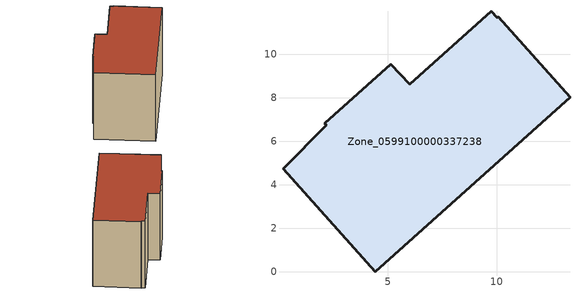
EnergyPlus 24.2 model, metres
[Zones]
Zone_0599100000337238
 floor ground (C_G): 10.07,11.72 13.37,8.02 4.41,0 0.18,4.74 2.17,6.75 2.1,6.82 5.14,9.55 6,8.62 9.75,11.98 10.01,11.67 z0
 wall outside (C_F): 13.37,8.02 10.07,11.72 10.01,11.67 9.75,11.98 6,8.62 5.14,9.55 2.1,6.82 2.17,6.75 0.18,4.74 4.41,0 13.37,8.02 z0:8.29
 roof outside (C_R): 10.01,11.67 9.75,11.98 6,8.62 5.14,9.55 2.1,6.82 2.17,6.75 0.18,4.74 4.41,0 13.37,8.02 10.07,11.72 z8.29
[BUILDING]
Pand.0599100000337238: North Axis=0; Terrain=City; Loads Convergence Tolerance Value=0.04; Temperature Convergence Tolerance Value=0.4; Solar Distribution=FullExterior; Maximum Number of Warmup Days=25; Minimum Number of Warmup Days=1
[Site:Location]
Rotterdam.The.Hague.AP_ZH_NLD Design_Conditions: Latitude=51.96; Longitude=4.45; Time Zone=1; Elevation=-4.5
[SITE:GROUNDTEMPERATURE:BUILDINGSURFACE]
18, 18, 18, 18, 18, 18, 18, 18, 18, 18, 18, 18
[MATERIAL] Thermal Absorptance=0.9; Solar Absorptance=0.7; Visible Absorptance=0.7
Name | Roughness | Thickness | Conductivity | Density | Specific Heat
G.TI.1975-1991 | MediumSmooth | 0.15 | 0.288461 | 540 | 1210
F.TI.1975-1991 | Rough | 0.3 | 0.230769 | 1920 | 840
R.TI.1975-1991 | MediumRough | 0.2 | 0.153846 | 1500 | 1000
[CONSTRUCTION]
C_G: G.TI.1975-1991
C_F: F.TI.1975-1991
C_R: R.TI.1975-1991
[ZONE]
Zone_0599100000337238: Type=1; Multiplier=1; Ceiling Height=Autocalculate; Volume=Autocalculate; Floor Area=autocalculate; Part of Total Floor Area=Yes
[ZONEINFILTRATION:DESIGNFLOWRATE]
Infil_Zone_0599100000337238: Zone or ZoneList or Space or SpaceList=Zone_0599100000337238; Schedule=AlwaysOn; Design Flow Rate Calculation Method=Flow/Area; Flow Rate per Floor Area=0.003; Constant Term Coefficient=1; Temperature Term Coefficient=0; Velocity Term Coefficient=0; Velocity Squared Term Coefficient=0
[HVACTEMPLATE:ZONE:IDEALLOADSAIRSYSTEM]
Zone_0599100000337238: Maximum Heating Supply Air Temperature=50; Minimum Cooling Supply Air Temperature=13; Maximum Heating Supply Air Humidity Ratio=0.0156; Minimum Cooling Supply Air Humidity Ratio=0.0077; Heating Limit=NoLimit; Cooling Limit=NoLimit; Dehumidification Control Type=ConstantSensibleHeatRatio; Cooling Sensible Heat Ratio=0.7; Dehumidification Setpoint=60; Humidification Control Type=None; Humidification Setpoint=30; Outdoor Air Method=None; Outdoor Air Flow Rate per Person=0.00944; Outdoor Air Flow Rate per Zone Floor Area=0; Outdoor Air Flow Rate per Zone=0; Demand Controlled Ventilation Type=None; Outdoor Air Economizer Type=NoEconomizer; Heat Recovery Type=None; Sensible Heat Recovery Effectiveness=0.7; Latent Heat Recovery Effectiveness=0.65
[ZONECONTROL:THERMOSTAT]
ThermostatControl_Zone_0599100000337238: Zone or ZoneList=Zone_0599100000337238; Control Type Schedule=DualSetpointControlType; Control 1=Thermostat_Zone_0599100000337238; Temperature Difference Between Cutout And Setpoint=0
[THERMOSTATSETPOINT:DUALSETPOINT]
Thermostat_Zone_0599100000337238: Heating Setpoint Temperature Schedule=HeatingSetpoint_Zone_0599100000337238; Cooling Setpoint Temperature Schedule=CoolingSetpoint_Zone_0599100000337238
[SCHEDULE:COMPACT]
HeatingSetpoint_Zone_0599100000337238: Through: 12/31, For: AllDays, Until: 24:00, 21
CoolingSetpoint_Zone_0599100000337238: Through: 12/31, For: AllDays, Until: 24:00, 24
DualSetpointControlType: Through: 12/31, For: AllDays, Until: 24:00, 4
AlwaysOn: Through: 12/31, For: AllDays, Until: 24:00, 1
